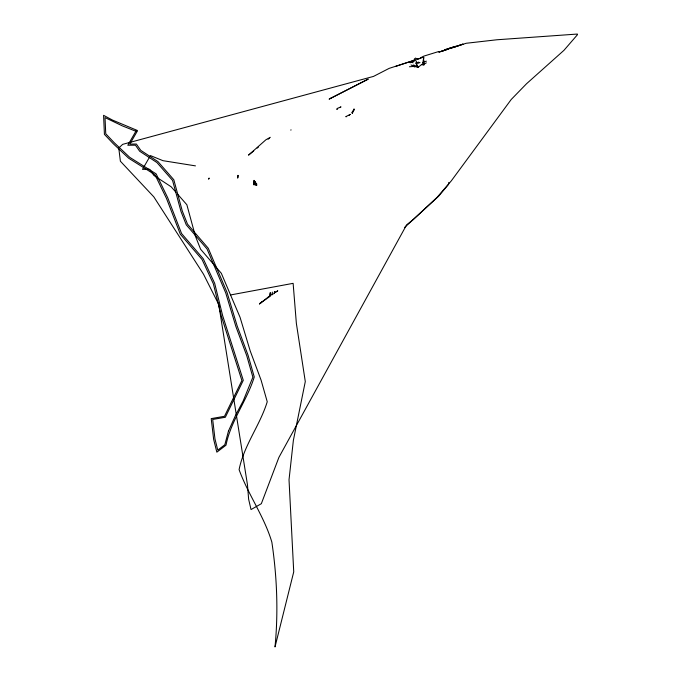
<?xml version="1.0" encoding="UTF-8"?>
<svg xmlns="http://www.w3.org/2000/svg" width="681" height="681" viewBox="0 0 681 681"><rect width="100%" height="100%" fill="white"/><g stroke="black" fill="none" stroke-linecap="round" stroke-linejoin="round"><path stroke-width="1.02" d="M271.115 294.754L271.898 295.009L272.4 292.123M274.392 292.83L277.703 290.898L274.392 292.83L274.511 291.664L274.358 293.256L273.532 293.843M448.762 182.457L448.575 184.338L438.496 196.366L404.633 227.428M267.795 297.938L269.429 296.771L270.289 292.583L270.255 296.184L270.391 295.324L262.262 301.768L266.969 298.525M422.799 63.171L423.752 57.315L423.48 61.69M414.116 59.468L414.72 58.549L417.112 62.899L420.007 62.584L416.295 62.822L418.815 62.099M118.809 147.981L122.665 144.355L373.486 76.417L389.174 68.364L413.886 60.413M253.724 150.918L248.522 155.14L265.913 139.775L270.314 137.315M257.18 148.1L258.337 147.164M268.144 139.188L269.301 138.243M348.868 115.506L350.323 114.331L345.752 116.681L346.578 116.689M409.451 66.772L413.673 66.432L418.347 67.155L421.845 64.32L421.888 64.831M417.93 62.967L418.534 62.575M339.725 107.658L341.002 106.874L337.555 108.296M426.332 62.865L422.68 64.908L422.118 64.32M420.424 57.894L423.752 56.148L438.76 51.509M420.356 58.03L421.045 57.681M442.71 50.905L452.635 47.261L440.718 51.586M452.022 47.951L463.037 44.086L438.947 52.054M395.797 66.346L414.865 60.03M422.892 57.374L416.874 59.366L419.922 58.438M439.015 52.173L448.055 49.211M454.091 47.227L466.153 43.278L496.866 39.779L577.352 34.05L577.42 34.748L563.953 50.334L526.524 83.754L511.227 99.477L451.316 180.84L437.108 197.311L413.299 219.486L406.583 224.9L278.912 457.368L261.334 503.702L251.034 509.575L248.625 499.173L247.475 484.838L218.737 304.441L203.525 274.222L153.812 196.852L120.384 161.218L118.886 148.977M445.697 49.39L456.1 46.206M426.417 61.171L423.471 62.005L423.505 62.967M291.145 129.926L290.693 130.037M230.544 294.958L293.128 283.339L296.363 323.373L305.292 381.573L293.366 440.403L289.025 479.764L293.732 571.87L275.013 646.95C278.393 611.981 277.031 576.85 271.847 542.127C264.185 516.385 248.207 494.712 239.091 469.652C243.926 445.289 260.006 425.327 267.241 401.756L261.087 380.151L250.216 350.945L240.044 317.269L221.325 273.294L200.563 249.169L195.328 235.958L186.866 204.76L177.307 193.821M267.982 297.367L268.612 297.35M195.464 165.875L162.98 160.682L150.433 155.591L142.491 169.356L149.59 169.28L153.897 175.468L171.161 186.79L175.945 192.255M412.873 62.805L413.095 62.805M413.903 65.104L418.023 66.925L415.895 62.788L416.832 65.385M411.06 64.942L414.465 66.891L413.112 64.976M272.204 294.115L272.715 294.422M415.487 58.038L417.623 59.426M417.3 67.351L416.985 65.597L418.406 67.07M416.985 65.597L418.347 67.155M423.957 61.358L423.42 59.954L424.101 62.286M422.867 62.729L423.744 65.129M423.65 62.218L423.94 64.916M255.29 181.784L255.23 185.113L255.29 181.784M254.081 180.405L253.86 184.738L254.081 180.405M354.018 109.079L353.924 110.186L354.018 109.079M238.027 175.392L237.754 177.928L238.027 175.392M256.677 185.045L256.609 185.479L256.507 183.163L256.677 185.045M352.894 111.539L352.222 113.48L353.413 110.705L351.949 112.569L353.158 110.96L352.894 111.539M228.458 431.107L224.824 444.753L217.758 450.132L214.966 438.913L212.685 419.453L225.326 417.274L243.287 380.321L222.593 315.465L214.668 283.305L203.236 258.729L181.572 233.54L167.688 197.686L156.128 173.876L129.688 157.302L114.314 142.789L105.742 133.748L105.027 117.583L122.35 125.883L136.362 131.45L137.145 130.386L112.399 120.035L103.58 115.319L104.423 134.378L113.216 143.648L128.675 158.239L154.979 174.736L166.428 198.299L180.337 234.247L202.027 259.461L213.383 283.866L221.291 315.975L241.883 380.509L224.492 416.304L211.212 418.611L213.647 439.356L216.839 452.167L225.998 445.195C230.842 420.713 246.99 400.658 254.26 376.968L248.054 355.201L237.184 325.995L227.003 292.302L208.25 248.25L187.496 224.134L182.295 210.999L173.808 179.741L158.018 161.661L140.763 150.348L136.37 144.031L129.816 144.091L137.341 131.058L136.166 130.769L127.807 145.257L135.459 145.181L139.665 151.233L156.953 162.563L172.557 180.422L181.01 211.553L186.271 224.849L207.033 248.974L225.717 292.873L235.89 326.548L246.76 355.746L252.872 377.18L243.126 401.066L235.515 415.41L228.458 431.107M209.058 178.201L208.599 179.163L209.067 178.184M261.478 302.287L259.487 303.862L262.415 301.547L261.478 302.287M260.968 302.679L260.414 303.207L260.968 302.679M260.244 303.241L259.589 303.794L260.244 303.241M331.145 98.038L329.11 99.145L368.251 79.098L331.145 98.038M336.797 109.113L337.631 108.815L336.797 109.113M413.92 61.299L409.953 62.737L413.954 61.324"/></g></svg>
